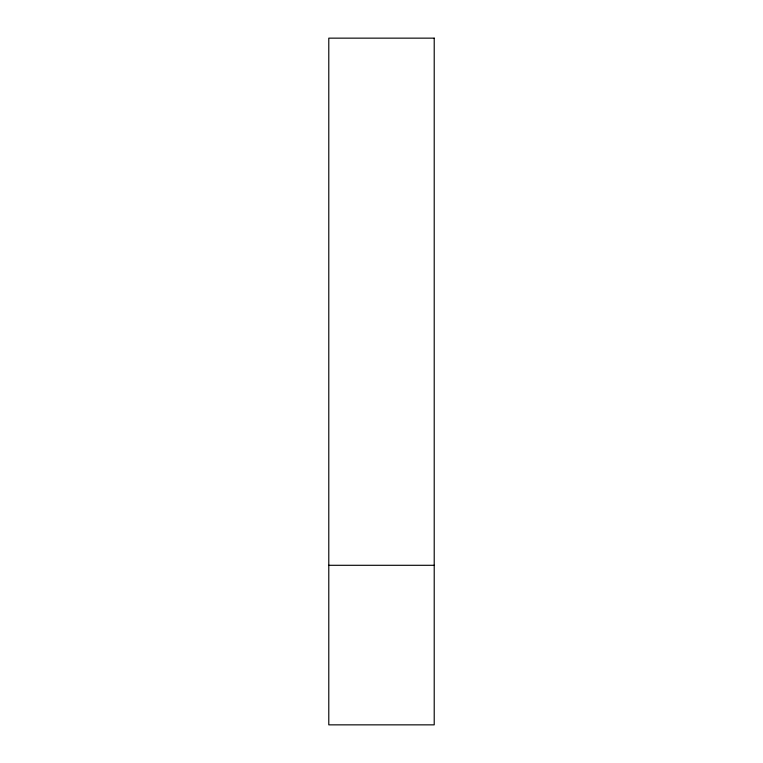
<?xml version="1.0" encoding="UTF-8"?>
<svg xmlns="http://www.w3.org/2000/svg" width="763" height="763" viewBox="0 0 763 763"><rect width="100%" height="100%" fill="white"/><g stroke="black" fill="none" stroke-linecap="round" stroke-linejoin="round"><path stroke-width="1.14" d="M328.786 565.297L434.214 565.297M434.214 38.15L328.786 38.15L328.786 724.85L434.214 724.85L434.214 38.15"/></g></svg>
